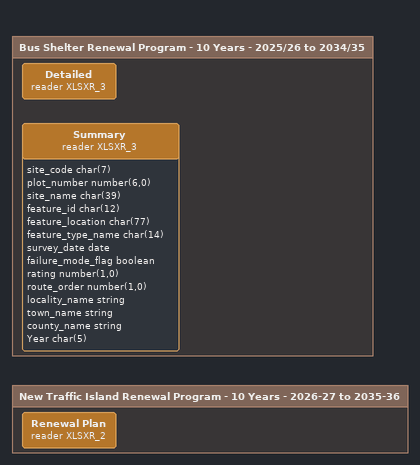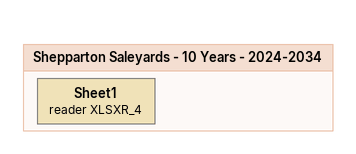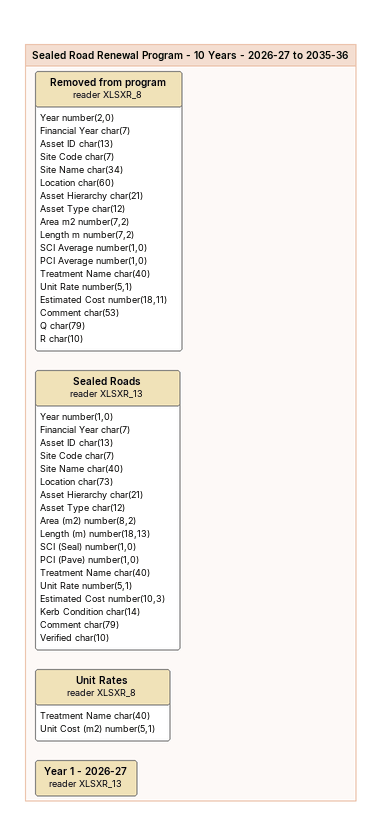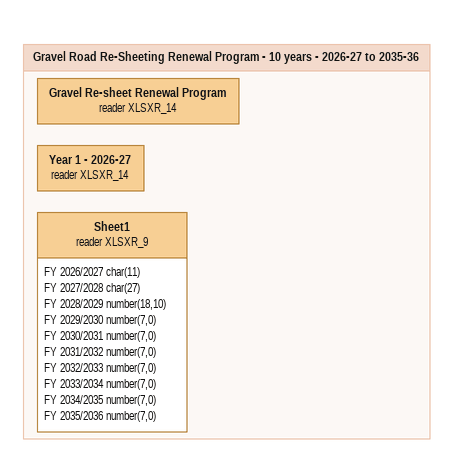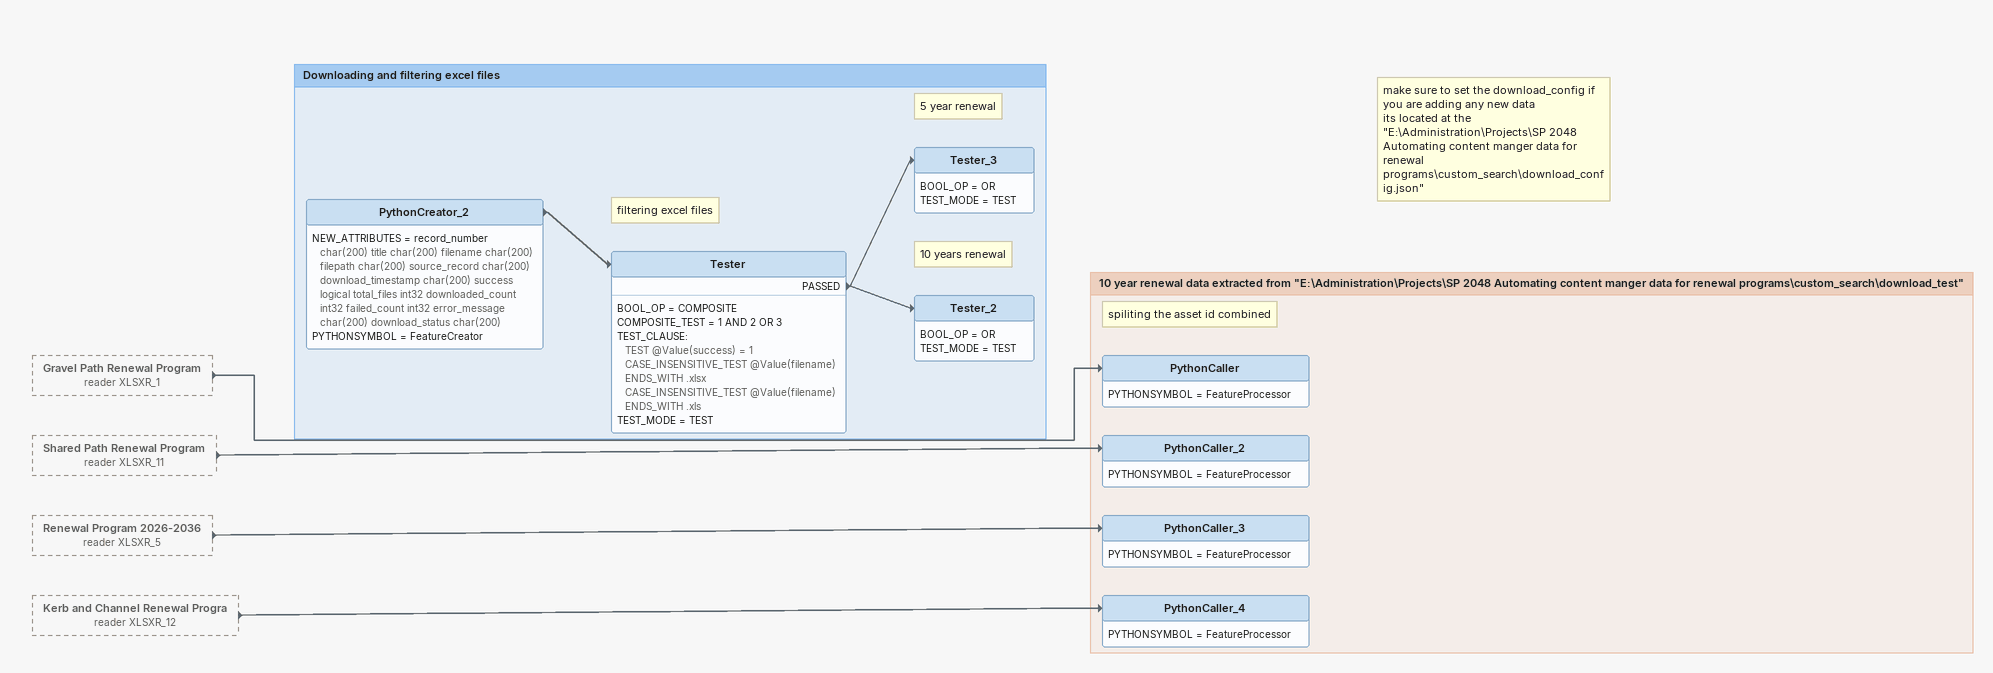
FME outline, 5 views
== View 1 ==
Bookmark: Bus Shelter Renewal Program - 10 Years - 2025/26 to 2034/35
Detailed (reader XLSXR_3)
Summary (reader XLSXR_3)
    attributes: site_code char(7), plot_number number(6,0), site_name char(39), feature_id char(12), feature_location char(77), feature_type_name char(14), survey_date date, failure_mode_flag boolean, rating number(1,0), route_order number(1,0), locality_name string, town_name string, county_name string, Year char(5)

Bookmark: New Traffic Island Renewal Program - 10 Years - 2026-27 to 2035-36
Renewal Plan (reader XLSXR_2)

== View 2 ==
Bookmark: Shepparton Saleyards - 10 Years - 2024-2034
Sheet1 (reader XLSXR_4)

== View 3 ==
Bookmark: Sealed Road Renewal Program - 10 Years - 2026-27 to 2035-36
Removed from program (reader XLSXR_8)
    attributes: Year number(2,0), Financial Year char(7), Asset ID char(13), Site Code char(7), Site Name char(34), Location char(60), Asset Hierarchy char(21), Asset Type char(12), Area m2 number(7,2), Length m number(7,2), SCI Average number(1,0), PCI Average number(1,0), Treatment Name char(40), Unit Rate number(5,1), Estimated Cost number(18,11), Comment char(53), Q char(79), R char(10)
Sealed Roads (reader XLSXR_13)
    attributes: Year number(1,0), Financial Year char(7), Asset ID char(13), Site Code char(7), Site Name char(40), Location char(73), Asset Hierarchy char(21), Asset Type char(12), Area (m2) number(8,2), Length (m) number(18,13), SCI (Seal) number(1,0), PCI (Pave) number(1,0), Treatment Name char(40), Unit Rate number(5,1), Estimated Cost number(10,3), Kerb Condition char(14), Comment char(79), Verified char(10)
Unit Rates (reader XLSXR_8)
    attributes: Treatment Name char(40), Unit Cost (m2) number(5,1)
Year 1 - 2026-27 (reader XLSXR_13)

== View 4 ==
Bookmark: Gravel Road Re-Sheeting Renewal Program - 10 years - 2026-27 to 2035-36
Gravel Re-sheet Renewal Program (reader XLSXR_14)
Year 1 - 2026-27 (reader XLSXR_14)
Sheet1 (reader XLSXR_9)
    attributes: FY 2026/2027 char(11), FY 2027/2028 char(27), FY 2028/2029 number(18,10), FY 2029/2030 number(7,0), FY 2030/2031 number(7,0), FY 2031/2032 number(7,0), FY 2032/2033 number(7,0), FY 2033/2034 number(7,0), FY 2034/2035 number(7,0), FY 2035/2036 number(7,0)

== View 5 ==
Gravel Path Renewal Program (reader XLSXR_1) [outside]
    -> PythonCaller
Shared Path Renewal Program (reader XLSXR_11) [outside]
    -> PythonCaller_2
Renewal Program 2026-2036 (reader XLSXR_5) [outside]
    -> PythonCaller_3
Kerb and Channel Renewal Progra (reader XLSXR_12) [outside]
    -> PythonCaller_4
Note: make sure to set the download_config if you are adding any new data / its located at the "E:\Administration\Projects\SP 2048 Automating content manger data for renewal programs\custom_search\download_config.json"

Bookmark: Downloading and filtering excel files
PythonCreator_2
    NEW_ATTRIBUTES = record_number char(200) title char(200) filename char(200) filepath char(200) source_record char(200) download_timestamp char(200) success logical total_files int32 downloaded_count int32 failed_count int32 error_message char(200) download_status char(200)
    PYTHONSYMBOL = FeatureCreator
    -> Tester
Note: filtering excel files
Tester
    BOOL_OP = COMPOSITE
    COMPOSITE_TEST = 1 AND 2 OR 3
    TEST_CLAUSE:
      TEST @Value(success) = 1
      CASE_INSENSITIVE_TEST @Value(filename) ENDS_WITH .xlsx
      CASE_INSENSITIVE_TEST @Value(filename) ENDS_WITH .xls
    TEST_MODE = TEST
    PASSED -> Tester_2
    PASSED -> Tester_3
Note: 5 year renewal
Tester_3
    BOOL_OP = OR
    TEST_MODE = TEST
Note: 10 years renewal
Tester_2
    BOOL_OP = OR
    TEST_MODE = TEST

Bookmark: 10 year renewal data extracted from "E:\Administration\Projects\SP 2048 Automating content manger data for renewal programs\custom_search\download_test"
Note: spiliting the asset id combined
PythonCaller
    PYTHONSYMBOL = FeatureProcessor
PythonCaller_2
    PYTHONSYMBOL = FeatureProcessor
PythonCaller_3
    PYTHONSYMBOL = FeatureProcessor
PythonCaller_4
    PYTHONSYMBOL = FeatureProcessor
